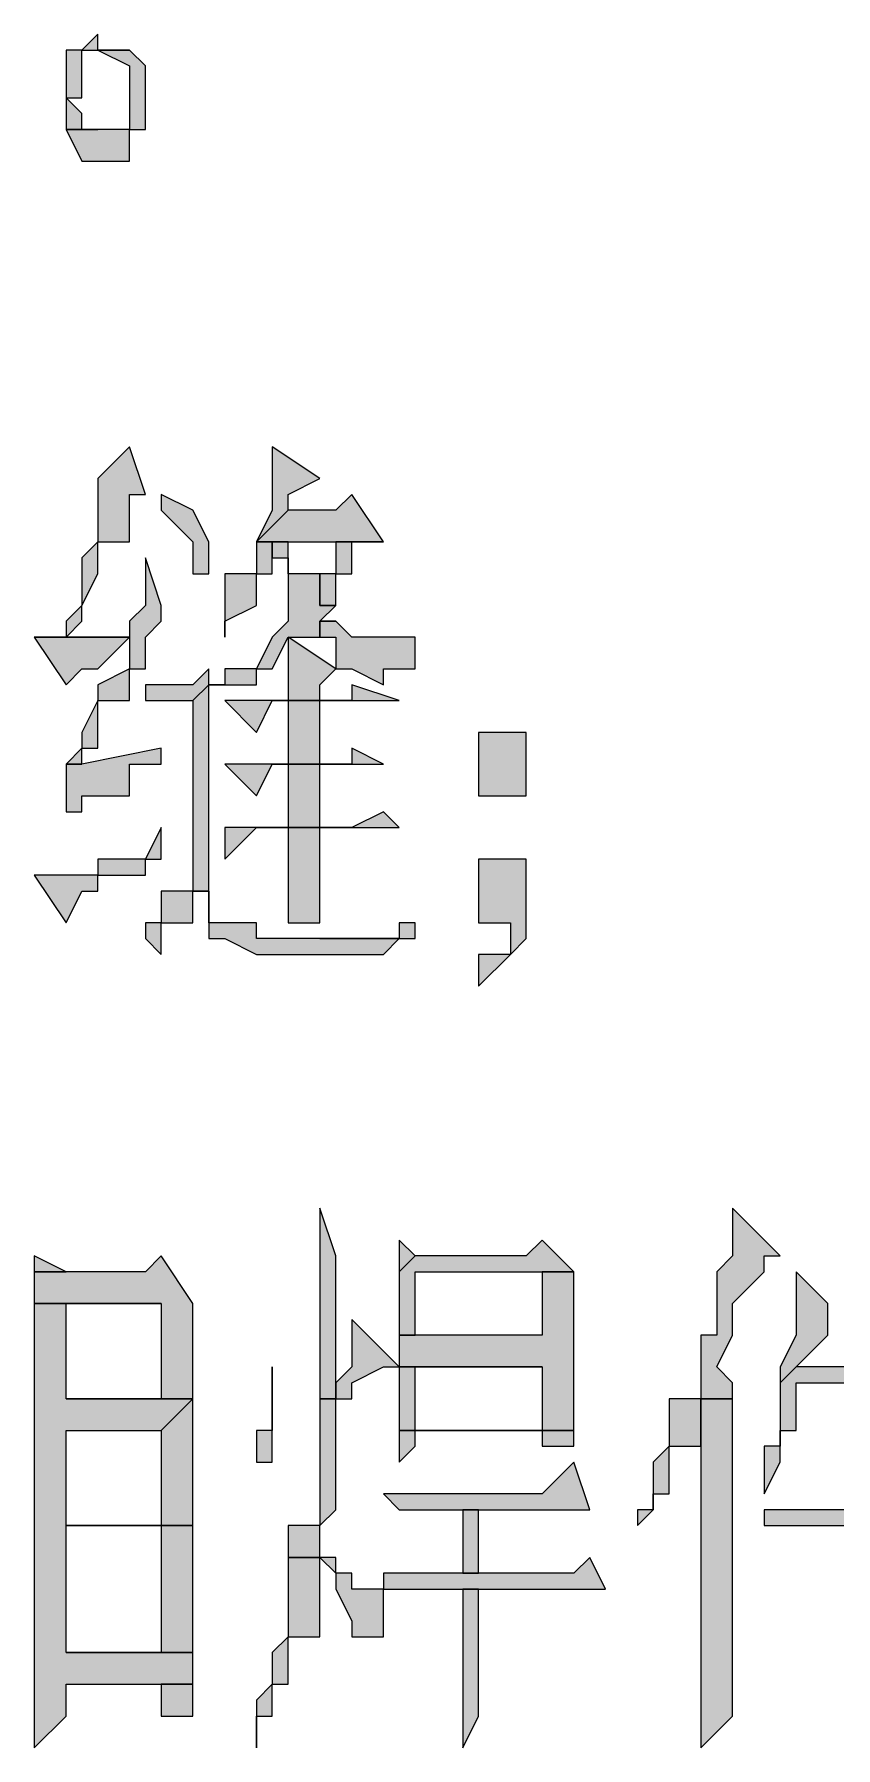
# Model space of a CAD drawing. Header units: millimetres. Extents: x 20 to 821, y 1 to 1134.
# Drawn here: x 700.92 to 710.01, y 598.46 to 617.9 of the extents above; entities that cross this region are included whole.
import ezdxf

# ---------------------------------------------------------------- set-up
doc = ezdxf.new("R2010")
doc.units = ezdxf.units.MM
doc.layers.add('1', color=7, linetype='Continuous')

msp = doc.modelspace()

# ---------------------------------------------------------------- hatches: boundary and pattern name
h = msp.add_hatch(color=0)
h.dxf.hatch_style = 2
h.paths.add_polyline_path([(701.64, 617.901732), (701.46, 617.721732), (701.28, 617.721732), (701.28, 617.541732), (701.28, 616.821732), (701.64, 616.821732), (701.46, 616.821732), (701.46, 617.001732), (701.28, 617.181732), (701.46, 617.181732), (701.46, 617.541732), (701.46, 617.721732), (701.64, 617.721732), (702, 617.721732), (701.64, 617.721732)])
h = msp.add_hatch(color=0)
h.dxf.hatch_style = 2
h.paths.add_polyline_path([(702, 617.721732), (701.64, 617.721732), (702, 617.541732), (702, 616.821732), (701.64, 616.821732), (701.28, 616.821732), (701.46, 616.461732), (702, 616.461732), (702, 616.821732), (702.18, 616.821732), (702.18, 617.541732)])
h = msp.add_hatch(color=0)
h.dxf.hatch_style = 2
h.paths.add_polyline_path([(702, 613.221732), (701.64, 612.861732), (701.64, 612.141732), (701.46, 611.961732), (701.46, 611.421732), (701.28, 611.241732), (701.28, 611.061732), (700.92, 611.061732), (701.28, 611.061732), (701.46, 611.241732), (701.46, 611.421732), (701.64, 611.781732), (701.64, 612.141732), (702, 612.141732), (702, 612.681732), (702.18, 612.681732)])
h = msp.add_hatch(color=0)
h.dxf.hatch_style = 2
h.paths.add_polyline_path([(703.62, 613.221732), (703.62, 612.501732), (703.44, 612.141732), (703.8, 612.501732), (703.8, 612.681732), (704.16, 612.861732)])
h = msp.add_hatch(color=0)
h.dxf.hatch_style = 2
h.paths.add_polyline_path([(702.36, 612.681732), (702.36, 612.501732), (702.72, 612.141732), (702.72, 611.781732), (702.9, 611.781732), (702.9, 612.141732), (702.72, 612.501732)])
h = msp.add_hatch(color=0)
h.dxf.hatch_style = 2
h.paths.add_polyline_path([(704.52, 612.681732), (704.34, 612.501732), (703.8, 612.501732), (703.44, 612.141732), (703.62, 612.141732), (703.62, 611.961732), (703.8, 611.961732), (703.8, 611.781732), (703.8, 611.241732), (703.62, 611.061732), (703.44, 610.701732), (703.08, 610.701732), (703.08, 610.521732), (702.9, 610.521732), (703.08, 610.521732), (703.44, 610.521732), (703.44, 610.701732), (703.62, 610.701732), (703.8, 611.061732), (704.16, 611.061732), (704.16, 611.241732), (704.34, 611.241732), (704.16, 611.241732), (704.34, 611.421732), (704.16, 611.421732), (704.16, 611.781732), (703.8, 611.781732), (703.8, 611.961732), (703.8, 612.141732), (703.62, 612.141732), (704.88, 612.141732)])
h = msp.add_hatch(color=0)
h.dxf.hatch_style = 2
h.paths.add_polyline_path([(703.44, 612.141732), (703.44, 611.781732), (703.08, 611.781732), (703.08, 611.061732), (703.08, 611.241732), (703.44, 611.421732), (703.44, 611.781732), (703.62, 611.781732), (703.62, 612.141732)])
h = msp.add_hatch(color=0)
h.dxf.hatch_style = 2
h.paths.add_polyline_path([(704.88, 612.141732), (704.34, 612.141732), (704.34, 611.961732), (704.34, 611.781732), (704.16, 611.781732), (704.16, 611.421732), (704.34, 611.421732), (704.34, 611.781732), (704.52, 611.781732), (704.52, 612.141732)])
h = msp.add_hatch(color=0)
h.dxf.hatch_style = 2
h.paths.add_polyline_path([(702.18, 611.961732), (702.18, 611.421732), (702, 611.241732), (702, 611.061732), (701.28, 611.061732), (702, 611.061732), (702, 610.701732), (701.64, 610.521732), (701.64, 610.341732), (701.46, 609.981732), (701.46, 609.801732), (701.28, 609.621732), (701.46, 609.621732), (701.46, 609.801732), (701.64, 609.801732), (701.64, 609.981732), (701.64, 610.341732), (702, 610.341732), (702, 610.701732), (702.18, 610.701732), (702.18, 611.061732), (702.36, 611.241732), (702.36, 611.421732)])
h = msp.add_hatch(color=0)
h.dxf.hatch_style = 2
h.paths.add_polyline_path([(704.34, 611.241732), (704.16, 611.241732), (704.16, 611.061732), (704.34, 611.061732), (704.34, 610.701732), (704.52, 610.701732), (704.88, 610.521732), (704.88, 610.701732), (705.06, 610.701732), (705.24, 610.701732), (705.24, 611.061732), (704.52, 611.061732)])
h = msp.add_hatch(color=0)
h.dxf.hatch_style = 2
h.paths.add_polyline_path([(700.92, 611.061732), (701.28, 610.521732), (701.46, 610.701732), (701.64, 610.701732), (702, 611.061732)])
h = msp.add_hatch(color=0)
h.dxf.hatch_style = 2
h.paths.add_polyline_path([(703.8, 611.061732), (703.8, 610.341732), (704.16, 610.341732), (704.16, 610.521732), (704.34, 610.701732)])
h = msp.add_hatch(color=0)
h.dxf.hatch_style = 2
h.paths.add_polyline_path([(702.9, 610.701732), (702.72, 610.521732), (702.18, 610.521732), (702.18, 610.341732), (702.72, 610.341732), (702.9, 610.521732)])
h = msp.add_hatch(color=0)
h.dxf.hatch_style = 2
h.paths.add_polyline_path([(702.9, 610.521732), (702.72, 610.341732), (702.72, 608.181732), (702.36, 608.181732), (702.36, 607.821732), (702.18, 607.821732), (702.18, 607.641732), (702.36, 607.461732), (702.36, 607.821732), (702.72, 607.821732), (702.72, 608.181732), (702.9, 608.181732)])
h = msp.add_hatch(color=0)
h.dxf.hatch_style = 2
h.paths.add_polyline_path([(704.52, 610.521732), (704.52, 610.341732), (704.16, 610.341732), (703.08, 610.341732), (703.44, 609.981732), (703.62, 610.341732), (705.06, 610.341732)])
h = msp.add_hatch(color=0)
h.dxf.hatch_style = 2
h.paths.add_polyline_path([(703.8, 609.621732), (704.16, 609.621732), (704.16, 610.341732), (703.8, 610.341732)])
h = msp.add_hatch(color=0)
h.dxf.hatch_style = 2
h.paths.add_polyline_path([(706.32, 609.981732), (705.96, 609.981732), (705.96, 609.801732), (705.96, 609.261732), (706.32, 609.261732), (706.5, 609.261732), (706.5, 609.621732), (706.5, 609.981732)])
h = msp.add_hatch(color=0)
h.dxf.hatch_style = 2
h.paths.add_polyline_path([(702.36, 609.801732), (701.46, 609.621732), (701.28, 609.621732), (701.28, 609.081732), (701.46, 609.081732), (701.46, 609.261732), (702, 609.261732), (702, 609.621732), (702.36, 609.621732)])
h = msp.add_hatch(color=0)
h.dxf.hatch_style = 2
h.paths.add_polyline_path([(704.52, 609.801732), (704.52, 609.621732), (704.16, 609.621732), (703.08, 609.621732), (703.44, 609.261732), (703.62, 609.621732), (704.88, 609.621732)])
h = msp.add_hatch(color=0)
h.dxf.hatch_style = 2
h.paths.add_polyline_path([(703.8, 608.901732), (704.16, 608.901732), (704.16, 609.621732), (703.8, 609.621732)])
h = msp.add_hatch(color=0)
h.dxf.hatch_style = 2
h.paths.add_polyline_path([(704.88, 609.081732), (704.52, 608.901732), (703.08, 608.901732), (703.08, 608.541732), (703.44, 608.901732), (705.06, 608.901732)])
h = msp.add_hatch(color=0)
h.dxf.hatch_style = 2
h.paths.add_polyline_path([(702.36, 608.901732), (702.18, 608.541732), (701.64, 608.541732), (701.64, 608.361732), (700.92, 608.361732), (701.28, 607.821732), (701.46, 608.181732), (701.64, 608.181732), (701.64, 608.361732), (702, 608.361732), (702.18, 608.361732), (702.18, 608.541732), (702.36, 608.541732)])
h = msp.add_hatch(color=0)
h.dxf.hatch_style = 2
h.paths.add_polyline_path([(704.16, 608.901732), (703.8, 608.901732), (703.8, 608.541732), (703.8, 607.821732), (704.16, 607.821732)])
h = msp.add_hatch(color=0)
h.dxf.hatch_style = 2
h.paths.add_polyline_path([(706.32, 608.541732), (705.96, 608.541732), (705.96, 608.361732), (705.96, 607.821732), (706.32, 607.821732), (706.32, 607.461732), (705.96, 607.461732), (705.96, 607.101732), (706.32, 607.461732), (706.5, 607.641732), (706.5, 608.541732)])
h = msp.add_hatch(color=0)
h.dxf.hatch_style = 2
h.paths.add_polyline_path([(702.9, 608.181732), (702.72, 608.181732), (702.9, 608.181732), (702.9, 607.641732), (703.08, 607.641732), (703.44, 607.461732), (704.88, 607.461732), (705.06, 607.641732), (703.44, 607.641732), (703.44, 607.821732), (702.9, 607.821732)])
h = msp.add_hatch(color=0)
h.dxf.hatch_style = 2
h.paths.add_polyline_path([(705.24, 607.821732), (705.06, 607.821732), (705.06, 607.641732), (704.16, 607.641732), (705.06, 607.641732), (705.24, 607.641732)])
h = msp.add_hatch(color=0)
h.dxf.hatch_style = 2
h.paths.add_polyline_path([(704.16, 604.581732), (704.16, 602.421732), (704.34, 602.421732), (704.34, 604.041732)])
h = msp.add_hatch(color=0)
h.dxf.hatch_style = 2
h.paths.add_polyline_path([(708.84, 604.581732), (708.84, 604.041732), (708.66, 603.861732), (708.66, 603.141732), (708.48, 603.141732), (708.48, 602.421732), (708.12, 602.421732), (708.12, 601.881732), (707.94, 601.701732), (707.94, 601.341732), (707.94, 601.161732), (707.76, 601.161732), (707.76, 600.981732), (707.94, 601.161732), (707.94, 601.341732), (708.12, 601.341732), (708.12, 601.881732), (708.48, 601.881732), (708.48, 602.421732), (708.84, 602.421732), (708.84, 602.601732), (708.66, 602.781732), (708.84, 603.141732), (708.84, 603.501732), (709.2, 603.861732), (709.2, 604.041732), (709.38, 604.041732)])
h = msp.add_hatch(color=0)
h.dxf.hatch_style = 2
h.paths.add_polyline_path([(705.06, 604.221732), (705.06, 603.861732), (705.24, 604.041732)])
h = msp.add_hatch(color=0)
h.dxf.hatch_style = 2
h.paths.add_polyline_path([(706.68, 604.221732), (706.5, 604.041732), (705.24, 604.041732), (705.06, 603.861732), (705.06, 603.141732), (705.24, 603.141732), (705.24, 603.861732), (706.68, 603.861732), (707.04, 603.861732)])
h = msp.add_hatch(color=0)
h.dxf.hatch_style = 2
h.paths.add_polyline_path([(700.92, 604.041732), (700.92, 603.861732), (701.28, 603.861732)])
h = msp.add_hatch(color=0)
h.dxf.hatch_style = 2
h.paths.add_polyline_path([(702.36, 604.041732), (702.18, 603.861732), (700.92, 603.861732), (700.92, 603.501732), (702.36, 603.501732), (702.36, 602.421732), (701.28, 602.421732), (702.72, 602.421732), (702.72, 603.501732)])
h = msp.add_hatch(color=0)
h.dxf.hatch_style = 2
h.paths.add_polyline_path([(707.04, 603.861732), (706.68, 603.861732), (706.68, 603.141732), (705.06, 603.141732), (705.06, 602.781732), (706.68, 602.781732), (706.68, 602.061732), (705.06, 602.061732), (705.06, 601.881732), (705.06, 601.701732), (705.24, 601.881732), (705.24, 602.061732), (706.68, 602.061732), (707.04, 602.061732), (707.04, 602.421732), (707.04, 603.501732)])
h = msp.add_hatch(color=0)
h.dxf.hatch_style = 2
h.paths.add_polyline_path([(709.56, 603.861732), (709.56, 603.141732), (709.38, 602.781732), (709.38, 602.601732), (709.56, 602.781732), (709.92, 603.141732), (709.92, 603.501732)])
h = msp.add_hatch(color=0)
h.dxf.hatch_style = 2
h.paths.add_polyline_path([(700.92, 603.501732), (700.92, 599.541732), (700.92, 598.461732), (701.28, 598.821732), (701.28, 599.181732), (702.36, 599.181732), (702.72, 599.181732), (702.72, 599.541732), (701.28, 599.541732), (701.28, 600.981732), (702.72, 600.981732), (701.28, 600.981732), (701.28, 602.061732), (702.36, 602.061732), (702.72, 602.421732), (701.28, 602.421732), (701.28, 603.501732), (702.36, 603.501732)])
h = msp.add_hatch(color=0)
h.dxf.hatch_style = 2
h.paths.add_polyline_path([(704.52, 603.321732), (704.52, 602.781732), (704.34, 602.601732), (704.34, 602.421732), (704.16, 602.421732), (704.16, 600.981732), (703.8, 600.981732), (703.8, 600.621732), (704.16, 600.621732), (704.34, 600.441732), (704.34, 600.261732), (704.52, 599.901732), (704.52, 599.721732), (704.88, 599.721732), (704.88, 600.261732), (704.52, 600.261732), (704.52, 600.441732), (704.34, 600.441732), (704.34, 600.621732), (704.16, 600.621732), (704.16, 600.981732), (704.34, 601.161732), (704.34, 602.421732), (704.52, 602.421732), (704.52, 602.601732), (704.88, 602.781732), (705.06, 602.781732)])
h = msp.add_hatch(color=0)
h.dxf.hatch_style = 2
h.paths.add_polyline_path([(711.54, 603.141732), (711.36, 602.781732), (709.56, 602.781732), (709.38, 602.601732), (709.38, 601.881732), (709.2, 601.881732), (709.2, 601.341732), (709.38, 601.701732), (709.38, 602.061732), (709.56, 602.061732), (709.56, 602.421732), (709.56, 602.601732), (711.72, 602.601732)])
h = msp.add_hatch(color=0)
h.dxf.hatch_style = 2
h.paths.add_polyline_path([(703.62, 602.781732), (703.62, 602.061732), (703.44, 602.061732), (703.44, 601.701732), (703.62, 601.701732)])
h = msp.add_hatch(color=0)
h.dxf.hatch_style = 2
h.paths.add_polyline_path([(705.06, 602.781732), (705.06, 602.061732), (705.24, 602.061732), (705.24, 602.781732), (706.68, 602.781732)])
h = msp.add_hatch(color=0)
h.dxf.hatch_style = 2
h.paths.add_polyline_path([(702.72, 602.421732), (702.36, 602.061732), (702.36, 600.981732), (701.28, 600.981732), (702.72, 600.981732), (702.72, 601.161732)])
h = msp.add_hatch(color=0)
h.dxf.hatch_style = 2
h.paths.add_polyline_path([(708.84, 602.421732), (708.48, 602.421732), (708.48, 599.721732), (708.48, 598.461732), (708.84, 598.821732)])
h = msp.add_hatch(color=0)
h.dxf.hatch_style = 2
h.paths.add_polyline_path([(707.04, 602.061732), (706.68, 602.061732), (706.68, 601.881732), (707.04, 601.881732)])
h = msp.add_hatch(color=0)
h.dxf.hatch_style = 2
h.paths.add_polyline_path([(707.04, 601.701732), (706.68, 601.341732), (704.88, 601.341732), (705.06, 601.161732), (707.22, 601.161732)])
h = msp.add_hatch(color=0)
h.dxf.hatch_style = 2
h.paths.add_polyline_path([(711.72, 601.341732), (711.54, 601.161732), (709.2, 601.161732), (709.2, 600.981732), (712.08, 600.981732)])
h = msp.add_hatch(color=0)
h.dxf.hatch_style = 2
h.paths.add_polyline_path([(705.78, 600.441732), (705.96, 600.441732), (705.96, 601.161732), (705.78, 601.161732)])
h = msp.add_hatch(color=0)
h.dxf.hatch_style = 2
h.paths.add_polyline_path([(702.72, 600.981732), (702.36, 600.981732), (702.36, 599.541732), (701.28, 599.541732), (702.72, 599.541732)])
h = msp.add_hatch(color=0)
h.dxf.hatch_style = 2
h.paths.add_polyline_path([(703.8, 600.621732), (703.8, 599.721732), (703.62, 599.541732), (703.62, 599.181732), (703.44, 599.001732), (703.44, 598.461732), (703.44, 598.821732), (703.62, 598.821732), (703.62, 599.001732), (703.62, 599.181732), (703.8, 599.181732), (703.8, 599.721732), (704.16, 599.721732), (704.16, 600.621732)])
h = msp.add_hatch(color=0)
h.dxf.hatch_style = 2
h.paths.add_polyline_path([(707.22, 600.621732), (707.04, 600.441732), (704.88, 600.441732), (704.88, 600.261732), (707.4, 600.261732)])
h = msp.add_hatch(color=0)
h.dxf.hatch_style = 2
h.paths.add_polyline_path([(705.96, 600.261732), (705.78, 600.261732), (705.78, 599.901732), (705.78, 598.461732), (705.96, 598.821732)])
h = msp.add_hatch(color=0)
h.dxf.hatch_style = 2
h.paths.add_polyline_path([(702.72, 599.181732), (702.36, 599.181732), (702.36, 598.821732), (702.72, 598.821732), (702.72, 599.001732)])

# ---------------------------------------------------------------- linework, layer by layer
at = {"layer": '1', "color": 0, "lineweight": 5}
for points in [[(701.64, 617.901732), (701.46, 617.721732), (701.28, 617.721732), (701.28, 617.541732), (701.28, 616.821732), (701.64, 616.821732), (701.46, 616.821732), (701.46, 617.001732), (701.28, 617.181732), (701.46, 617.181732), (701.46, 617.541732), (701.46, 617.541732), (701.46, 617.721732), (701.64, 617.721732), (702, 617.721732), (701.64, 617.721732), (701.64, 617.901732)], [(702, 617.721732), (701.64, 617.721732), (702, 617.541732), (702, 616.821732), (701.64, 616.821732), (701.28, 616.821732), (701.46, 616.461732), (702, 616.461732), (702, 616.821732), (702.18, 616.821732), (702.18, 617.541732), (702, 617.721732)], [(702, 613.221732), (701.64, 612.861732), (701.64, 612.141732), (701.46, 611.961732), (701.46, 611.421732), (701.28, 611.241732), (701.28, 611.061732), (700.92, 611.061732), (701.28, 611.061732), (701.46, 611.241732), (701.46, 611.421732), (701.64, 611.781732), (701.64, 611.781732), (701.64, 612.141732), (702, 612.141732), (702, 612.681732), (702.18, 612.681732), (702, 613.221732)], [(703.62, 613.221732), (703.62, 612.501732), (703.44, 612.141732), (703.8, 612.501732), (703.8, 612.681732), (704.16, 612.861732), (703.62, 613.221732)], [(702.36, 612.681732), (702.36, 612.501732), (702.72, 612.141732), (702.72, 611.781732), (702.9, 611.781732), (702.9, 612.141732), (702.72, 612.501732), (702.36, 612.681732)], [(704.52, 612.681732), (704.34, 612.501732), (703.8, 612.501732), (703.44, 612.141732), (703.62, 612.141732), (703.62, 611.961732), (703.8, 611.961732), (703.8, 611.781732), (703.8, 611.241732), (703.62, 611.061732), (703.44, 610.701732), (703.08, 610.701732), (703.08, 610.521732), (702.9, 610.521732), (703.08, 610.521732), (703.08, 610.521732), (703.44, 610.521732), (703.44, 610.701732), (703.62, 610.701732), (703.8, 611.061732), (704.16, 611.061732), (704.16, 611.241732), (704.34, 611.241732), (704.16, 611.241732), (704.34, 611.421732), (704.16, 611.421732), (704.16, 611.781732), (703.8, 611.781732), (703.8, 611.961732), (703.8, 612.141732), (703.62, 612.141732), (704.88, 612.141732), (704.52, 612.681732)], [(703.44, 612.141732), (703.44, 611.781732), (703.08, 611.781732), (703.08, 611.061732), (703.08, 611.241732), (703.44, 611.421732), (703.44, 611.781732), (703.62, 611.781732), (703.62, 612.141732), (703.44, 612.141732)], [(704.88, 612.141732), (704.34, 612.141732), (704.34, 611.961732), (704.34, 611.781732), (704.16, 611.781732), (704.16, 611.421732), (704.34, 611.421732), (704.34, 611.781732), (704.52, 611.781732), (704.52, 612.141732), (704.88, 612.141732)], [(702.18, 611.961732), (702.18, 611.421732), (702, 611.241732), (702, 611.061732), (701.28, 611.061732), (702, 611.061732), (702, 610.701732), (701.64, 610.521732), (701.64, 610.341732), (701.46, 609.981732), (701.46, 609.801732), (701.28, 609.621732), (701.46, 609.621732), (701.46, 609.801732), (701.64, 609.801732), (701.64, 609.981732), (701.64, 610.341732), (702, 610.341732), (702, 610.701732), (702.18, 610.701732), (702.18, 611.061732), (702.36, 611.241732), (702.36, 611.421732), (702.18, 611.961732)], [(704.34, 611.241732), (704.16, 611.241732), (704.16, 611.061732), (704.34, 611.061732), (704.34, 610.701732), (704.52, 610.701732), (704.88, 610.521732), (704.88, 610.701732), (705.06, 610.701732), (705.24, 610.701732), (705.24, 611.061732), (704.52, 611.061732), (704.34, 611.241732)], [(700.92, 611.061732), (701.28, 610.521732), (701.46, 610.701732), (701.64, 610.701732), (702, 611.061732), (700.92, 611.061732)], [(703.8, 611.061732), (703.8, 610.341732), (704.16, 610.341732), (704.16, 610.521732), (704.34, 610.701732), (703.8, 611.061732)], [(702.9, 610.701732), (702.72, 610.521732), (702.18, 610.521732), (702.18, 610.341732), (702.72, 610.341732), (702.9, 610.521732), (702.9, 610.701732)], [(702.9, 610.521732), (702.72, 610.341732), (702.72, 608.181732), (702.36, 608.181732), (702.36, 607.821732), (702.18, 607.821732), (702.18, 607.641732), (702.36, 607.461732), (702.36, 607.821732), (702.72, 607.821732), (702.72, 608.181732), (702.9, 608.181732), (702.9, 610.521732)], [(704.52, 610.521732), (704.52, 610.341732), (704.16, 610.341732), (703.08, 610.341732), (703.44, 609.981732), (703.62, 610.341732), (705.06, 610.341732), (704.52, 610.521732)], [(703.8, 609.621732), (704.16, 609.621732), (704.16, 610.341732), (703.8, 610.341732), (703.8, 609.621732)], [(706.32, 609.981732), (705.96, 609.981732), (705.96, 609.801732), (705.96, 609.261732), (706.32, 609.261732), (706.5, 609.261732), (706.5, 609.621732), (706.5, 609.981732), (706.32, 609.981732)], [(702.36, 609.801732), (701.46, 609.621732), (701.28, 609.621732), (701.28, 609.081732), (701.46, 609.081732), (701.46, 609.261732), (702, 609.261732), (702, 609.621732), (702.36, 609.621732), (702.36, 609.801732)], [(704.52, 609.801732), (704.52, 609.621732), (704.16, 609.621732), (703.08, 609.621732), (703.44, 609.261732), (703.62, 609.621732), (704.88, 609.621732), (704.52, 609.801732)], [(703.8, 608.901732), (704.16, 608.901732), (704.16, 609.621732), (703.8, 609.621732), (703.8, 608.901732)], [(704.88, 609.081732), (704.52, 608.901732), (703.08, 608.901732), (703.08, 608.541732), (703.44, 608.901732), (705.06, 608.901732), (704.88, 609.081732)], [(702.36, 608.901732), (702.18, 608.541732), (701.64, 608.541732), (701.64, 608.361732), (700.92, 608.361732), (701.28, 607.821732), (701.46, 608.181732), (701.64, 608.181732), (701.64, 608.361732), (702, 608.361732), (702, 608.361732), (702.18, 608.361732), (702.18, 608.541732), (702.36, 608.541732), (702.36, 608.901732)], [(704.16, 608.901732), (703.8, 608.901732), (703.8, 608.541732), (703.8, 607.821732), (704.16, 607.821732), (704.16, 608.901732)], [(706.32, 608.541732), (705.96, 608.541732), (705.96, 608.361732), (705.96, 607.821732), (706.32, 607.821732), (706.32, 607.461732), (705.96, 607.461732), (705.96, 607.101732), (706.32, 607.461732), (706.5, 607.641732), (706.5, 607.641732), (706.5, 608.541732), (706.32, 608.541732)], [(702.9, 608.181732), (702.72, 608.181732), (702.9, 608.181732), (702.9, 607.641732), (703.08, 607.641732), (703.44, 607.461732), (704.88, 607.461732), (704.88, 607.461732), (705.06, 607.641732), (703.44, 607.641732), (703.44, 607.821732), (702.9, 607.821732), (702.9, 608.181732)], [(705.24, 607.821732), (705.06, 607.821732), (705.06, 607.641732), (704.16, 607.641732), (705.06, 607.641732), (705.24, 607.641732), (705.24, 607.821732)], [(704.16, 604.581732), (704.16, 602.421732), (704.34, 602.421732), (704.34, 604.041732), (704.16, 604.581732)], [(708.84, 604.581732), (708.84, 604.041732), (708.66, 603.861732), (708.66, 603.141732), (708.48, 603.141732), (708.48, 602.421732), (708.12, 602.421732), (708.12, 601.881732), (707.94, 601.701732), (707.94, 601.341732), (707.94, 601.161732), (707.76, 601.161732), (707.76, 600.981732), (707.94, 601.161732), (707.94, 601.341732), (708.12, 601.341732), (708.12, 601.881732), (708.48, 601.881732), (708.48, 602.421732), (708.84, 602.421732), (708.84, 602.601732), (708.66, 602.781732), (708.84, 603.141732), (708.84, 603.501732), (709.2, 603.861732), (709.2, 604.041732), (709.38, 604.041732), (708.84, 604.581732)], [(705.06, 604.221732), (705.06, 603.861732), (705.24, 604.041732), (705.06, 604.221732)], [(706.68, 604.221732), (706.5, 604.041732), (705.24, 604.041732), (705.06, 603.861732), (705.06, 603.141732), (705.24, 603.141732), (705.24, 603.861732), (706.68, 603.861732), (707.04, 603.861732), (706.68, 604.221732)], [(700.92, 604.041732), (700.92, 603.861732), (701.28, 603.861732), (700.92, 604.041732)], [(702.36, 604.041732), (702.18, 603.861732), (700.92, 603.861732), (700.92, 603.501732), (702.36, 603.501732), (702.36, 602.421732), (701.28, 602.421732), (702.72, 602.421732), (702.72, 603.501732), (702.36, 604.041732)], [(707.04, 603.861732), (706.68, 603.861732), (706.68, 603.141732), (705.06, 603.141732), (705.06, 602.781732), (706.68, 602.781732), (706.68, 602.061732), (705.06, 602.061732), (705.06, 601.881732), (705.06, 601.701732), (705.24, 601.881732), (705.24, 602.061732), (706.68, 602.061732), (707.04, 602.061732), (707.04, 602.421732), (707.04, 603.501732), (707.04, 603.861732)], [(709.56, 603.861732), (709.56, 603.141732), (709.38, 602.781732), (709.38, 602.601732), (709.56, 602.781732), (709.92, 603.141732), (709.92, 603.501732), (709.56, 603.861732)], [(700.92, 603.501732), (700.92, 599.541732), (700.92, 599.541732), (700.92, 598.461732), (701.28, 598.821732), (701.28, 599.181732), (702.36, 599.181732), (702.72, 599.181732), (702.72, 599.541732), (701.28, 599.541732), (701.28, 600.981732), (702.72, 600.981732), (701.28, 600.981732), (701.28, 602.061732), (702.36, 602.061732), (702.72, 602.421732), (701.28, 602.421732), (701.28, 603.501732), (702.36, 603.501732), (700.92, 603.501732)], [(704.52, 603.321732), (704.52, 602.781732), (704.34, 602.601732), (704.34, 602.421732), (704.16, 602.421732), (704.16, 600.981732), (703.8, 600.981732), (703.8, 600.621732), (704.16, 600.621732), (704.34, 600.441732), (704.34, 600.261732), (704.52, 599.901732), (704.52, 599.721732), (704.88, 599.721732), (704.88, 600.261732), (704.52, 600.261732), (704.52, 600.441732), (704.34, 600.441732), (704.34, 600.621732), (704.16, 600.621732), (704.16, 600.981732), (704.34, 601.161732), (704.34, 602.421732), (704.52, 602.421732), (704.52, 602.601732), (704.88, 602.781732), (705.06, 602.781732), (704.52, 603.321732)], [(711.54, 603.141732), (711.36, 602.781732), (709.56, 602.781732), (709.38, 602.601732), (709.38, 601.881732), (709.2, 601.881732), (709.2, 601.341732), (709.38, 601.701732), (709.38, 602.061732), (709.56, 602.061732), (709.56, 602.421732), (709.56, 602.601732), (711.72, 602.601732), (711.54, 603.141732)], [(703.62, 602.781732), (703.62, 602.061732), (703.44, 602.061732), (703.44, 601.701732), (703.62, 601.701732), (703.62, 602.781732)], [(705.06, 602.781732), (705.06, 602.061732), (705.24, 602.061732), (705.24, 602.781732), (706.68, 602.781732), (705.06, 602.781732)], [(702.72, 602.421732), (702.36, 602.061732), (702.36, 600.981732), (701.28, 600.981732), (702.72, 600.981732), (702.72, 601.161732), (702.72, 602.421732)], [(708.84, 602.421732), (708.48, 602.421732), (708.48, 599.721732), (708.48, 598.461732), (708.84, 598.821732), (708.84, 602.421732)], [(707.04, 602.061732), (706.68, 602.061732), (706.68, 601.881732), (707.04, 601.881732), (707.04, 602.061732)], [(707.04, 601.701732), (706.68, 601.341732), (704.88, 601.341732), (705.06, 601.161732), (707.22, 601.161732), (707.04, 601.701732)], [(711.72, 601.341732), (711.54, 601.161732), (709.2, 601.161732), (709.2, 600.981732), (712.08, 600.981732), (711.72, 601.341732)], [(705.78, 600.441732), (705.96, 600.441732), (705.96, 601.161732), (705.78, 601.161732), (705.78, 600.441732)], [(702.72, 600.981732), (702.36, 600.981732), (702.36, 599.541732), (701.28, 599.541732), (702.72, 599.541732), (702.72, 600.981732)], [(703.8, 600.621732), (703.8, 599.721732), (703.62, 599.541732), (703.62, 599.181732), (703.44, 599.001732), (703.44, 598.461732), (703.44, 598.821732), (703.62, 598.821732), (703.62, 599.001732), (703.62, 599.181732), (703.8, 599.181732), (703.8, 599.181732), (703.8, 599.721732), (704.16, 599.721732), (704.16, 600.621732), (703.8, 600.621732)], [(707.22, 600.621732), (707.04, 600.441732), (704.88, 600.441732), (704.88, 600.261732), (707.4, 600.261732), (707.22, 600.621732)], [(705.96, 600.261732), (705.78, 600.261732), (705.78, 599.901732), (705.78, 598.461732), (705.96, 598.821732), (705.96, 600.261732)], [(702.72, 599.181732), (702.36, 599.181732), (702.36, 598.821732), (702.72, 598.821732), (702.72, 599.001732), (702.72, 599.181732)]]:
    msp.add_lwpolyline(points, dxfattribs=at)

doc.saveas('drawing.dxf')
